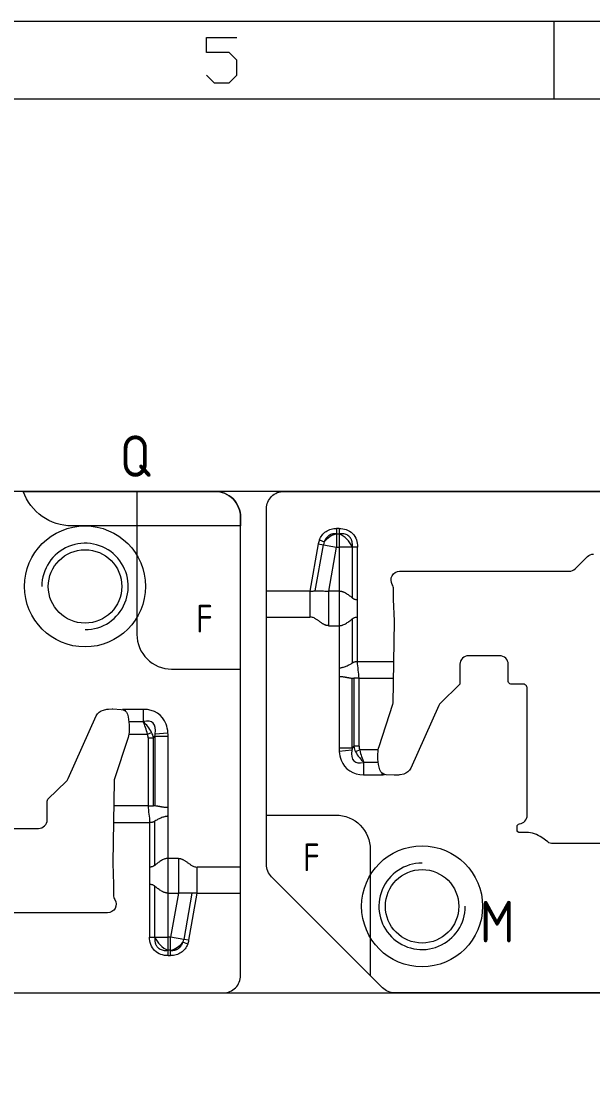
# Model space of a CAD drawing. Header units: millimetres. Extents: x 88508 to 142116, y -5268 to 20283.
# Drawn here: x 102826.5 to 102892.6, y 866.8 to 989.1 of the extents above; entities that cross this region are included whole.
import ezdxf
from ezdxf.enums import TextEntityAlignment as Align

# ---------------------------------------------------------------- set-up
doc = ezdxf.new("R2010")
doc.units = ezdxf.units.MM
doc.linetypes.add('HIDDEN', pattern=[0])
for name, color, linetype in [('DIE_P', 2, 'Continuous'), ('DIM', 4, 'Continuous'), ('PRESS', 3, 'Continuous'), ('TEXT', 4, 'Continuous')]:
    doc.layers.add(name, color=color, linetype=linetype)
doc.styles.add('gbenor', font='gbenor.shx', dxfattribs={"bigfont": 'gbcbig.shx'})
doc.styles.add('GBENOR_', font='gbenor.shx', dxfattribs={"bigfont": 'gbcbig'})
doc.styles.get("Standard").update_dxf_attribs({"font": 'txt.shx', "width": 0.85, "bigfont": 'ctxt.shx'})
doc.styles.add('TXT', font='txt.shx', dxfattribs={"width": 0.8, "bigfont": 'ctxt.shx'})
doc.dimstyles.new('T-2-WX', dxfattribs={"dimtxt": 2, "dimasz": 2, "dimexe": 0.5, "dimexo": 0.5, "dimgap": 0.5, "dimtad": 1, "dimtxsty": 'Standard', "dimblk": 'OPEN30', "dimcen": 0, "dimazin": 3, "dimtfac": 1, "dimtmove": 0, "dimatfit": 3, "dimldrblk": 'OPEN30', "dimlwd": -1, "dimlwe": -1})

# ---------------------------------------------------------------- blocks, each defined once
blk = doc.blocks.new('*D8698')
at = {"layer": 'Defpoints', "color": 0}
for p in [(102653.87, 934.72), (102949.87, 876.72), (102954.87, 876.72)]:
    blk.add_point(p, dxfattribs=at)
at = {"layer": 'DIM', "color": 0}
blk.add_line((102950.37, 876.72), (102958.12, 876.72), dxfattribs=at)
at = {"layer": 'DIM', "color": 0, "lineweight": 5, "insert": (102956.74, 878.22), "char_height": 2, "attachment_point": 5}
blk.add_mtext('58', dxfattribs=at)
blk = doc.blocks.new('_Open30')
blk = doc.blocks.new('*D8701')
at = {"layer": 'Defpoints', "color": 0}
for p in [(102653.87, 934.72), (102949.87, 876.72), (102949.87, 871.72)]:
    blk.add_point(p, dxfattribs=at)
at = {"layer": 'DIM', "color": 0}
blk.add_line((102949.87, 876.22), (102949.87, 866.85), dxfattribs=at)
at = {"layer": 'DIM', "color": 0, "lineweight": 5, "insert": (102948.37, 869.04), "char_height": 2, "attachment_point": 5, "rotation": 90}
blk.add_mtext('296', dxfattribs=at)
blk = doc.blocks.new('U40')
at = {"color": 254, "lineweight": 18}
for p, q in [((0, 1783.49), (2530.21, 1783.49)), ((1589.1, 1783.49), (1589.1, 1746.46)), ((37.03, 1746.46), (2493.18, 1746.46))]:
    blk.add_line(p, q, dxfattribs=at)
at = {"color": 92, "lineweight": 18}
blk.add_lwpolyline([(1423.4, 1757.73), (1427, 1754.13), (1434.19, 1754.13), (1437.79, 1757.73), (1437.79, 1764.93), (1434.19, 1768.53), (1423.4, 1768.53), (1423.4, 1775.73), (1437.79, 1775.73)], dxfattribs=at)
at = {"lineweight": 18, "style": 'GBENOR_'}
blk.add_attdef('文档路径', (2125.95, 386.89), '', height=17.76, dxfattribs=at)
at = {"lineweight": 20, "style": 'TXT'}
for tag, height, p in [('18-**-**', 16.35, (1866.64, 256.17)), ('客户名称', 16.13, (1741.09, 133.98, 0)), ('料厚:', 16.13, (1741.26, 93.16, 0))]:
    blk.add_attdef(tag, text='', height=height, dxfattribs=at).set_placement(p, align=Align.MIDDLE)
for tag, p, height in [('88888', (1850.91, 207.46), 14.86), ('材质:', (1691.18, 167.99, 0), 16.13), ('核准', (1869.36, 127.52, 0), 16.13), ('设计', (1868.77, 88.3, 0), 16.13), ('绘图', (1868.24, 49.08, 0), 16.13)]:
    blk.add_attdef(tag, p, '', height=height, dxfattribs=at)
for tag, p, height, width in [('3', (2234.72, 206.9), 15.83, 0.7), ('4', (2234.72, 167.41), 15.83, 0.7), ('核准日期', (2041.07, 124.18, 0), 16.13, 0.68), ('设计日期', (2041.07, 84.45, 0), 16.13, 0.68), ('1', (2251.89, 85.86), 14.61, 0.7), ('绘图日期', (2040.91, 46.43, 0), 16.13, 0.68), ('2', (2234.96, 49.23), 14.61, 0.7)]:
    blk.add_attdef(tag, p, '', height=height, dxfattribs=dict(at, width=width))

msp = doc.modelspace()

# ---------------------------------------------------------------- linework, layer by layer
at = {"layer": 'DIE_P', "linetype": 'Continuous', "lineweight": 5}
for p, q in [((102863.256, 930.426), (102862.962, 930.426)), ((102862.962, 930.426), (102862.962, 929.814)), ((102862.962, 930.426), (102862.962, 929.814)), ((102863.256, 930.426), (102862.962, 930.426)), ((102862.962, 930.426), (102862.962, 929.814)), ((102862.962, 930.426), (102862.962, 929.814)), ((102862.962, 929.814), (102863.256, 929.814)), ((102862.962, 929.814), (102862.962, 928.282)), ((102862.962, 929.814), (102863.256, 929.814)), ((102862.962, 929.814), (102862.962, 928.282)), ((102863.256, 930.426), (102863.256, 930.426)), ((102863.256, 930.426), (102863.256, 929.814)), ((102863.256, 930.426), (102863.256, 929.814)), ((102863.256, 930.426), (102863.256, 930.426)), ((102863.256, 930.426), (102863.256, 929.814)), ((102863.256, 930.426), (102863.256, 929.814)), ((102863.256, 929.814), (102863.256, 928.282)), ((102863.256, 929.814), (102863.256, 928.282)), ((102860.85, 928.654), (102859.887, 923.192)), ((102860.85, 928.654), (102859.887, 923.192)), ((102860.85, 928.654), (102861.454, 928.548)), ((102860.85, 928.654), (102861.454, 928.548)), ((102860.978, 929.095), (102861.545, 928.863)), ((102860.978, 929.095), (102861.545, 928.863)), ((102860.512, 923.205), (102861.454, 928.548)), ((102860.512, 923.205), (102861.454, 928.548)), ((102861.454, 928.548), (102862.962, 928.282)), ((102861.454, 928.548), (102862.962, 928.282)), ((102862.065, 923.192), (102862.962, 928.282)), ((102862.065, 923.192), (102862.962, 928.282)), ((102862.962, 928.282), (102863.256, 928.282)), ((102862.962, 928.282), (102863.256, 928.282)), ((102864.788, 928.282), (102863.256, 928.282)), ((102863.256, 928.282), (102863.256, 923.192)), ((102864.788, 928.282), (102863.256, 928.282)), ((102863.256, 928.282), (102863.256, 923.192)), ((102865.401, 928.282), (102864.788, 928.282)), ((102865.401, 928.282), (102864.788, 928.282)), ((102864.788, 928.282), (102864.788, 922.407)), ((102865.401, 928.282), (102864.788, 928.282)), ((102865.401, 928.282), (102864.788, 928.282)), ((102864.788, 928.282), (102864.788, 922.407)), ((102865.401, 922.192), (102865.401, 928.282)), ((102865.401, 928.282), (102865.401, 928.282)), ((102865.401, 922.192), (102865.401, 928.282)), ((102865.401, 928.282), (102865.401, 928.282)), ((102859.887, 923.192), (102854.867, 923.192)), ((102863.256, 923.192), (102862.065, 923.192)), ((102862.065, 919.182), (102862.065, 923.192)), ((102863.256, 923.192), (102862.065, 923.192)), ((102862.065, 919.182), (102862.065, 923.192)), ((102863.256, 923.192), (102863.256, 919.182)), ((102863.256, 923.192), (102863.256, 919.182)), ((102865.401, 920.182), (102865.401, 922.192)), ((102865.401, 920.182), (102865.401, 922.192)), ((102854.867, 920.182), (102859.887, 920.182)), ((102865.401, 915.011), (102865.401, 920.182)), ((102865.401, 915.011), (102865.401, 920.182)), ((102862.065, 919.182), (102863.256, 919.182)), ((102862.065, 919.182), (102863.256, 919.182)), ((102863.256, 919.182), (102863.256, 914.311)), ((102863.256, 919.182), (102863.256, 914.311)), ((102864.788, 919.967), (102864.788, 914.857)), ((102864.788, 919.967), (102864.788, 914.857)), ((102863.256, 914.311), (102863.256, 913.311)), ((102863.256, 914.311), (102863.256, 913.311)), ((102863.256, 913.311), (102863.256, 905.03)), ((102863.256, 913.311), (102863.256, 905.03)), ((102864.788, 913.109), (102864.957, 913.099)), ((102864.788, 905.03), (102864.788, 913.109)), ((102864.788, 913.109), (102864.957, 913.099)), ((102864.788, 905.03), (102864.788, 913.109)), ((102864.957, 913.099), (102864.957, 905.231)), ((102864.957, 913.099), (102864.957, 905.231)), ((102865.57, 905.231), (102865.57, 913.099)), ((102865.57, 905.231), (102865.57, 913.099)), ((102838.867, 909.501), (102838.538, 909.501)), ((102838.538, 909.3), (102838.538, 909.501)), ((102838.867, 909.501), (102838.538, 909.501)), ((102838.538, 909.3), (102838.538, 909.501)), ((102840.629, 909.501), (102838.867, 909.501)), ((102840.629, 909.501), (102838.867, 909.501)), ((102840.629, 908.087), (102840.629, 909.501)), ((102840.629, 908.087), (102840.629, 909.501)), ((102838.944, 908.087), (102840.629, 908.087)), ((102838.944, 908.087), (102840.629, 908.087)), ((102840.604, 908.056), (102838.947, 908.056)), ((102840.604, 908.056), (102838.947, 908.056)), ((102840.629, 908.087), (102840.604, 908.056)), ((102840.629, 908.087), (102840.604, 908.056)), ((102838.94, 906.642), (102841.087, 906.642)), ((102838.94, 906.642), (102841.087, 906.642)), ((102841.087, 906.642), (102841.573, 906.838)), ((102841.087, 906.642), (102841.573, 906.838)), ((102841.995, 906.677), (102843.462, 906.801)), ((102841.995, 906.677), (102843.462, 906.801)), ((102841.163, 906.213), (102841.776, 906.213)), ((102841.163, 906.213), (102841.163, 898.346)), ((102841.163, 906.213), (102841.776, 906.213)), ((102841.163, 906.213), (102841.163, 898.346)), ((102841.776, 906.213), (102841.945, 906.415)), ((102841.776, 906.213), (102841.945, 906.415)), ((102841.776, 898.346), (102841.776, 906.213)), ((102841.776, 898.346), (102841.776, 906.213)), ((102841.945, 906.415), (102843.478, 906.415)), ((102841.945, 906.415), (102841.945, 898.336)), ((102841.945, 906.415), (102843.478, 906.415)), ((102841.945, 906.415), (102841.945, 898.336)), ((102843.478, 898.134), (102843.478, 906.415)), ((102843.478, 898.134), (102843.478, 906.415)), ((102864.788, 905.03), (102863.256, 905.03)), ((102864.788, 905.03), (102863.256, 905.03)), ((102864.738, 904.768), (102863.272, 904.644)), ((102864.738, 904.768), (102863.272, 904.644)), ((102864.957, 905.231), (102864.788, 905.03)), ((102864.957, 905.231), (102864.788, 905.03)), ((102865.57, 905.231), (102864.957, 905.231)), ((102865.57, 905.231), (102864.957, 905.231)), ((102865.647, 904.803), (102865.16, 904.607)), ((102865.647, 904.803), (102865.16, 904.607)), ((102867.794, 904.803), (102865.647, 904.803)), ((102867.794, 904.803), (102865.647, 904.803)), ((102866.104, 903.358), (102866.13, 903.389)), ((102866.104, 903.358), (102866.13, 903.389)), ((102867.79, 903.358), (102866.104, 903.358)), ((102866.104, 903.358), (102866.104, 901.944)), ((102867.79, 903.358), (102866.104, 903.358)), ((102866.104, 903.358), (102866.104, 901.944)), ((102866.13, 903.389), (102867.786, 903.389)), ((102866.13, 903.389), (102867.786, 903.389)), ((102866.104, 901.944), (102867.867, 901.944)), ((102866.104, 901.944), (102867.867, 901.944)), ((102867.867, 901.944), (102868.196, 901.944)), ((102867.867, 901.944), (102868.196, 901.944)), ((102868.196, 902.145), (102868.196, 901.944)), ((102868.196, 902.145), (102868.196, 901.944)), ((102841.945, 898.336), (102841.776, 898.346)), ((102841.945, 898.336), (102841.776, 898.346)), ((102843.478, 897.134), (102843.478, 898.134)), ((102843.478, 897.134), (102843.478, 898.134)), ((102843.478, 892.262), (102843.478, 897.134)), ((102843.478, 892.262), (102843.478, 897.134)), ((102841.333, 896.434), (102841.333, 891.262)), ((102841.333, 896.434), (102841.333, 891.262)), ((102841.946, 891.477), (102841.946, 896.588)), ((102841.946, 891.477), (102841.946, 896.588)), ((102844.668, 892.262), (102843.478, 892.262)), ((102843.478, 888.252), (102843.478, 892.262)), ((102844.668, 892.262), (102843.478, 892.262)), ((102843.478, 888.252), (102843.478, 892.262)), ((102844.668, 892.262), (102844.668, 888.252)), ((102844.668, 892.262), (102844.668, 888.252)), ((102841.333, 891.262), (102841.333, 889.252)), ((102841.333, 891.262), (102841.333, 889.252)), ((102851.867, 891.262), (102846.846, 891.262)), ((102841.333, 889.252), (102841.333, 883.163)), ((102841.333, 889.252), (102841.333, 883.163)), ((102841.946, 883.163), (102841.946, 889.037)), ((102841.946, 883.163), (102841.946, 889.037)), ((102843.478, 888.252), (102844.668, 888.252)), ((102843.478, 883.163), (102843.478, 888.252)), ((102843.478, 888.252), (102844.668, 888.252)), ((102843.478, 883.163), (102843.478, 888.252)), ((102844.668, 888.252), (102843.771, 883.163)), ((102844.668, 888.252), (102843.771, 883.163)), ((102846.222, 888.24), (102845.28, 882.897)), ((102846.222, 888.24), (102845.28, 882.897)), ((102845.883, 882.791), (102846.846, 888.252)), ((102845.883, 882.791), (102846.846, 888.252)), ((102846.846, 888.252), (102851.867, 888.252)), ((102841.333, 883.163), (102841.946, 883.163)), ((102841.333, 883.163), (102841.333, 883.163)), ((102841.333, 883.163), (102841.946, 883.163)), ((102841.333, 883.163), (102841.946, 883.163)), ((102841.333, 883.163), (102841.333, 883.163)), ((102841.333, 883.163), (102841.946, 883.163)), ((102841.946, 883.163), (102843.478, 883.163)), ((102841.946, 883.163), (102843.478, 883.163)), ((102843.771, 883.163), (102843.478, 883.163)), ((102843.478, 881.631), (102843.478, 883.163)), ((102843.771, 883.163), (102843.478, 883.163)), ((102843.478, 881.631), (102843.478, 883.163)), ((102845.28, 882.897), (102843.771, 883.163)), ((102843.771, 881.631), (102843.771, 883.163)), ((102845.28, 882.897), (102843.771, 883.163)), ((102843.771, 881.631), (102843.771, 883.163)), ((102845.756, 882.35), (102845.189, 882.582)), ((102845.756, 882.35), (102845.189, 882.582)), ((102845.883, 882.791), (102845.28, 882.897)), ((102845.883, 882.791), (102845.28, 882.897)), ((102843.477, 881.018), (102843.477, 881.631)), ((102843.477, 881.018), (102843.477, 881.631)), ((102843.477, 881.018), (102843.478, 881.018)), ((102843.477, 881.018), (102843.478, 881.018)), ((102843.771, 881.631), (102843.478, 881.631)), ((102843.478, 881.018), (102843.478, 881.631)), ((102843.478, 881.018), (102843.478, 881.631)), ((102843.771, 881.631), (102843.478, 881.631)), ((102843.478, 881.018), (102843.771, 881.018)), ((102843.478, 881.018), (102843.771, 881.018)), ((102843.771, 881.018), (102843.771, 881.631)), ((102843.771, 881.018), (102843.771, 881.631)), ((102843.772, 881.018), (102843.772, 881.631)), ((102843.772, 881.018), (102843.772, 881.631))]:
    msp.add_line(p, q, dxfattribs=at)
at = {"layer": 'DIE_P', "color": 1, "linetype": 'Continuous', "lineweight": 5, "ltscale": 10}
for points in [[(102759.867, 919.894), (102759.867, 878.722, 0.4142136), (102761.867, 876.722), (102849.867, 876.722, 0.4142136), (102851.867, 878.722), (102851.867, 931.722, 0.4142136), (102848.867, 934.722), (102774.695, 934.722, 0.1989124), (102773.281, 934.137), (102760.452, 921.308, 0.1989124)], [(102854.867, 891.551), (102854.867, 932.722, -0.4142136), (102856.867, 934.722), (102944.867, 934.722, -0.4142136), (102946.867, 932.722), (102946.867, 879.722, -0.4142136), (102943.867, 876.722), (102869.695, 876.722, -0.1989124), (102868.281, 877.308), (102855.452, 890.137, -0.1989124)]]:
    msp.add_lwpolyline(points, format="xyb", close=True, dxfattribs=at)
at = {"layer": 'DIE_P', "color": 7, "lineweight": 5}
msp.add_lwpolyline([(102826.709, 934.722), (102848.867, 934.722, -0.4142136), (102851.867, 931.722), (102851.867, 930.719), (102832.367, 930.719, -0.318007)], format="xyb", close=True, dxfattribs=at)
at = {"layer": 'DIE_P', "color": 94, "linetype": 'Continuous', "lineweight": 5}
for points in [[(102851.867, 914.171), (102851.867, 931.722, 0.4142136), (102848.867, 934.722), (102839.867, 934.722), (102839.867, 918.171, 0.4142136), (102843.867, 914.171), (102851.867, 914.171)], [(102854.867, 897.274), (102862.867, 897.274, -0.4142135), (102866.867, 893.274), (102866.867, 878.722), (102855.452, 890.137, -0.1989124), (102854.867, 891.551), (102854.867, 897.274)]]:
    msp.add_lwpolyline(points, format="xyb", dxfattribs=at)
at = {"layer": 'DIE_P', "linetype": 'Continuous', "lineweight": 5, "flags": 128}
for points in [[(102862.962, 930.426), (102862.962, 930.426), (102862.962, 930.426), (102862.962, 930.426), (102862.962, 930.426), (102862.962, 930.426), (102862.962, 930.426), (102862.962, 930.426), (102862.962, 930.426)], [(102862.962, 930.426), (102862.962, 930.426), (102862.962, 930.426), (102862.962, 930.426), (102862.962, 930.426), (102862.962, 930.426), (102862.962, 930.426), (102862.962, 930.426), (102862.962, 930.426)], [(102862.962, 929.814), (102862.962, 929.814), (102862.962, 929.814), (102862.962, 929.814), (102862.962, 929.814), (102862.962, 929.814), (102862.962, 929.814), (102862.962, 929.814), (102862.962, 929.814)], [(102862.962, 929.814), (102862.962, 929.814), (102862.962, 929.814), (102862.962, 929.814), (102862.962, 929.814), (102862.962, 929.814), (102862.962, 929.814), (102862.962, 929.814), (102862.962, 929.814)], [(102843.772, 881.631), (102843.771, 881.631), (102843.771, 881.631), (102843.771, 881.631), (102843.771, 881.631), (102843.771, 881.631), (102843.771, 881.631), (102843.771, 881.631), (102843.771, 881.631)], [(102843.772, 881.631), (102843.771, 881.631), (102843.771, 881.631), (102843.771, 881.631), (102843.771, 881.631), (102843.771, 881.631), (102843.771, 881.631), (102843.771, 881.631), (102843.771, 881.631)], [(102843.771, 881.018), (102843.771, 881.018), (102843.771, 881.018), (102843.771, 881.018), (102843.771, 881.018), (102843.771, 881.018), (102843.772, 881.018), (102843.772, 881.018), (102843.772, 881.018)], [(102843.771, 881.018), (102843.771, 881.018), (102843.771, 881.018), (102843.771, 881.018), (102843.771, 881.018), (102843.771, 881.018), (102843.772, 881.018), (102843.772, 881.018), (102843.772, 881.018)]]:
    msp.add_lwpolyline(points, dxfattribs=at)
at = {"layer": 'DIE_P', "lineweight": 5}
for points in [[(102833.867, 918.722, 2.4142136), (102828.867, 923.722)], [(102872.867, 891.722, 2.4142136), (102877.867, 886.722)]]:
    msp.add_lwpolyline(points, format="xyb", dxfattribs=at)
at = {"layer": 'DIE_P', "color": 1, "lineweight": 5}
for points in [[(102913.745, 893.972), (102887.988, 893.972, -0.1598678), (102887.396, 894.167), (102886.713, 894.669, 0.1602172), (102884.931, 895.252), (102884.156, 895.251, -0.4146128), (102883.856, 895.551), (102883.856, 895.957, -0.3862733), (102884.127, 896.256, 0.3862733), (102885.031, 897.251), (102885.031, 911.936, 0.4154048), (102884.529, 912.436), (102883.137, 912.431, -0.4154048), (102882.836, 912.731), (102882.836, 914.713, 0.4142136), (102881.836, 915.713), (102878.248, 915.713, 0.4142136), (102877.248, 914.713), (102877.248, 912.546, -0.2021422), (102877.158, 912.331), (102875.019, 910.245, 0.0944881), (102874.805, 909.938), (102871.564, 902.7, -0.234761), (102870.739, 902.021), (102870.34, 901.929, -0.0479446), (102870.151, 901.904), (102869.727, 901.888, -0.0220851), (102869.639, 901.889), (102868.691, 901.939, -0.3146638), (102867.969, 902.502, -0.0658431), (102867.762, 903.727, -0.0208931), (102867.75, 904.358, -0.0728044), (102867.896, 905.215), (102869.478, 910.088, 0.07437), (102869.503, 910.234), (102869.663, 919.671, 0.0139664), (102869.663, 919.727), (102869.567, 922.192), (102869.567, 923.419, 0.1395991), (102869.417, 923.946, -0.5878017), (102870.267, 925.472), (102889.875, 925.472, 0.1989124), (102890.582, 925.765), (102891.996, 927.179, -0.1989124), (102892.704, 927.472)], [(102824.897, 895.732), (102828.485, 895.732, 0.4142136), (102829.485, 896.732), (102829.485, 898.899, -0.2021422), (102829.576, 899.114), (102831.714, 901.2, 0.0944881), (102831.929, 901.507), (102835.169, 908.745, -0.234761), (102835.994, 909.424), (102836.393, 909.516, -0.0479446), (102836.583, 909.541), (102837.006, 909.556, -0.0220851), (102837.094, 909.556), (102838.042, 909.506, -0.3146638), (102838.765, 908.942, -0.0658431), (102838.972, 907.718, -0.0208931), (102838.983, 907.086, -0.0728044), (102838.837, 906.23), (102837.255, 901.356, 0.07437), (102837.231, 901.211), (102837.07, 891.774, 0.0139664), (102837.071, 891.718), (102837.167, 889.252), (102837.167, 888.026, 0.1395991), (102837.317, 887.499, -0.5878017), (102836.467, 885.972), (102816.858, 885.972, 0.1989124)]]:
    msp.add_lwpolyline(points, format="xyb", dxfattribs=at)
at = {"layer": 'DIE_P', "linetype": 'Continuous', "lineweight": 5, "ltscale": 10}
for centre in [(102833.867, 923.722), (102872.867, 886.722)]:
    msp.add_circle(centre, 7, dxfattribs=at)
at = {"layer": 'DIE_P', "lineweight": 5}
for centre in [(102833.867, 923.722), (102872.867, 886.722)]:
    msp.add_circle(centre, 4.25, dxfattribs=at)
at = {"layer": 'DIE_P', "linetype": 'Continuous', "lineweight": 5}
for centre, radius, start, end in [((102863.718, 927.155), 2.764, 105.87878, 141.8461), ((102863.718, 927.155), 2.764, 105.87878, 141.8461), ((102862.092, 927.118), 2.936, 23.35432, 66.64568), ((102862.092, 927.118), 2.936, 23.35432, 66.64568), ((102862.962, 928.282), 2.145, 157.70914, 170), ((102862.962, 928.282), 2.145, 157.70914, 170), ((102862.962, 928.282), 1.532, 157.70914, 170), ((102862.962, 928.282), 1.532, 157.70914, 170), ((102844.641, 884.327), 2.936, 203.35432, 246.64568), ((102844.641, 884.327), 2.936, 203.35432, 246.64568), ((102843.015, 884.289), 2.764, 285.87878, 321.8461), ((102843.015, 884.289), 2.764, 285.87878, 321.8461), ((102843.771, 883.163), 1.532, 337.70914, 350), ((102843.771, 883.163), 1.532, 337.70914, 350), ((102843.771, 883.163), 2.145, 337.70914, 350), ((102843.771, 883.163), 2.145, 337.70914, 350)]:
    msp.add_arc(centre, radius, start, end, dxfattribs=at)
for centre, major_axis, ratio, start_param, end_param in [((102837.813, 903.703), (-1.428, -5.712), 0.6963155, 3.313905, 3.3948064), ((102837.813, 903.703), (-1.428, -5.712), 0.6963155, 3.313905, 3.3948064), ((102838.256, 903.844), (4.228, 5.039), 0.6081204, 5.9588907, 6.755018), ((102838.256, 903.844), (4.228, 5.039), 0.6081204, 5.9588907, 6.755018), ((102840.604, 906.642), (-1.124, 1.742), 0.4511378, 4.5374351, 5.3228333), ((102840.604, 906.642), (-0.51, 1.997), 0.22754, 4.6542846, 5.4396827), ((102840.604, 906.642), (-1.124, 1.742), 0.4511378, 4.5374351, 5.3228333), ((102840.604, 906.642), (-0.51, 1.997), 0.22754, 4.6542846, 5.4396827), ((102838.256, 903.844), (3.446, 4.107), 0.3730366, 5.7342401, 6.755018), ((102838.256, 903.844), (3.446, 4.107), 0.3730366, 5.7342401, 6.755018), ((102838.256, 903.844), (4.228, 5.039), 0.6081204, 5.7342401, 5.9588907), ((102838.256, 903.844), (4.228, 5.039), 0.6081204, 5.7342401, 5.9588907), ((102839.597, 905.442), (1.268, 1.512), 0.6081204, 5.6560543, 5.9696198), ((102839.597, 905.442), (1.268, 1.512), 0.6081204, 5.6560543, 5.9696198), ((102839.597, 905.442), (1.581, 1.884), 0.8130776, 5.6560543, 5.9696198), ((102839.597, 905.442), (1.581, 1.884), 0.8130776, 5.6560543, 5.9696198), ((102838.256, 903.844), (3.446, 4.107), 0.3730366, 5.6560543, 5.7342401), ((102838.256, 903.844), (3.446, 4.107), 0.3730366, 5.6560543, 5.7342401), ((102838.256, 903.844), (4.228, 5.039), 0.6081204, 5.6560543, 5.7342401), ((102838.256, 903.844), (4.228, 5.039), 0.6081204, 5.6560543, 5.7342401), ((102868.478, 907.601), (-4.228, -5.039), 0.6081204, 5.6560543, 5.7342401), ((102868.478, 907.601), (-4.228, -5.039), 0.6081204, 5.6560543, 5.7342401), ((102868.478, 907.601), (-4.228, -5.039), 0.6081204, 5.7342401, 5.9588907), ((102868.478, 907.601), (-4.228, -5.039), 0.6081204, 5.7342401, 5.9588907), ((102868.478, 907.601), (-3.446, -4.107), 0.3730366, 5.7342401, 6.755018), ((102868.478, 907.601), (-3.446, -4.107), 0.3730366, 5.7342401, 6.755018), ((102868.478, 907.601), (-3.446, -4.107), 0.3730366, 5.6560543, 5.7342401), ((102868.478, 907.601), (-3.446, -4.107), 0.3730366, 5.6560543, 5.7342401), ((102867.137, 906.003), (-1.581, -1.884), 0.8130776, 5.6560543, 5.9696198), ((102867.137, 906.003), (-1.581, -1.884), 0.8130776, 5.6560543, 5.9696198), ((102866.13, 904.803), (1.124, -1.742), 0.4511378, 4.5374351, 5.3228333), ((102866.13, 904.803), (1.124, -1.742), 0.4511378, 4.5374351, 5.3228333), ((102867.137, 906.003), (-1.268, -1.512), 0.6081204, 5.6560543, 5.9696198), ((102867.137, 906.003), (-1.268, -1.512), 0.6081204, 5.6560543, 5.9696198), ((102866.13, 904.803), (0.51, -1.997), 0.22754, 4.6542846, 5.4396827), ((102866.13, 904.803), (0.51, -1.997), 0.22754, 4.6542846, 5.4396827), ((102868.478, 907.601), (-4.228, -5.039), 0.6081204, 5.9588907, 6.755018), ((102868.478, 907.601), (-4.228, -5.039), 0.6081204, 5.9588907, 6.755018), ((102868.92, 907.742), (1.428, 5.712), 0.6963155, 3.313905, 3.3948065), ((102868.92, 907.742), (1.428, 5.712), 0.6963155, 3.313905, 3.3948065)]:
    msp.add_ellipse(centre, major_axis=major_axis, ratio=ratio, start_param=start_param, end_param=end_param, dxfattribs=at)
for points, knots in [([(102860.978, 929.095), (102861.058, 929.29), (102861.164, 929.478), (102861.425, 929.811), (102861.581, 929.957), (102861.932, 930.194), (102862.127, 930.283), (102862.536, 930.399), (102862.749, 930.426), (102862.962, 930.426)], [0, 0, 0, 0, 0.25, 0.25, 0.5, 0.5, 0.75, 0.75, 1, 1, 1, 1]), ([(102860.978, 929.095), (102861.058, 929.29), (102861.164, 929.478), (102861.425, 929.811), (102861.581, 929.957), (102861.932, 930.194), (102862.127, 930.283), (102862.536, 930.399), (102862.749, 930.426), (102862.962, 930.426)], [0, 0, 0, 0, 0.25, 0.25, 0.5, 0.5, 0.75, 0.75, 1, 1, 1, 1]), ([(102862.962, 929.814), (102862.919, 929.816), (102862.836, 929.822), (102862.712, 929.819), (102862.592, 929.807), (102862.477, 929.785), (102862.368, 929.755), (102862.263, 929.715), (102862.164, 929.667), (102862.039, 929.592), (102861.896, 929.475), (102861.749, 929.301), (102861.627, 929.095), (102861.573, 928.942), (102861.545, 928.863)], [0, 0, 0, 0, 0.0688566, 0.1353777, 0.1997982, 0.2623768, 0.3233956, 0.3831588, 0.44199, 0.5002286, 0.6171629, 0.737821, 0.8647123, 1, 1, 1, 1]), ([(102862.962, 929.814), (102862.919, 929.816), (102862.836, 929.822), (102862.712, 929.819), (102862.592, 929.807), (102862.477, 929.785), (102862.368, 929.755), (102862.263, 929.715), (102862.164, 929.667), (102862.039, 929.592), (102861.896, 929.475), (102861.749, 929.301), (102861.627, 929.095), (102861.573, 928.942), (102861.545, 928.863)], [0, 0, 0, 0, 0.0688566, 0.1353777, 0.1997982, 0.2623768, 0.3233956, 0.3831588, 0.44199, 0.5002286, 0.6171629, 0.737821, 0.8647123, 1, 1, 1, 1]), ([(102863.256, 930.426), (102863.54, 930.426), (102863.829, 930.386), (102864.364, 930.197), (102864.614, 930.048), (102865.017, 929.644), (102865.169, 929.395), (102865.36, 928.855), (102865.401, 928.568), (102865.401, 928.282)], [0, 0, 0, 0, 0.25, 0.25, 0.5, 0.5, 0.75, 0.75, 1, 1, 1, 1]), ([(102863.256, 930.426), (102863.54, 930.426), (102863.829, 930.386), (102864.364, 930.197), (102864.614, 930.048), (102865.017, 929.644), (102865.169, 929.395), (102865.36, 928.855), (102865.401, 928.568), (102865.401, 928.282)], [0, 0, 0, 0, 0.25, 0.25, 0.5, 0.5, 0.75, 0.75, 1, 1, 1, 1]), ([(102864.788, 928.282), (102864.792, 928.333), (102864.801, 928.432), (102864.801, 928.578), (102864.791, 928.718), (102864.772, 928.85), (102864.742, 928.975), (102864.703, 929.092), (102864.655, 929.201), (102864.598, 929.302), (102864.532, 929.394), (102864.432, 929.506), (102864.282, 929.627), (102864.068, 929.735), (102863.823, 929.803), (102863.547, 929.834), (102863.356, 929.82), (102863.256, 929.814)], [0, 0, 0, 0, 0.05976258, 0.11675842, 0.17115436, 0.2231423, 0.27294198, 0.32080327, 0.36700752, 0.41186727, 0.4557238, 0.49894217, 0.58635253, 0.67774141, 0.77577865, 0.88263692, 1, 1, 1, 1]), ([(102864.788, 928.282), (102864.792, 928.333), (102864.801, 928.432), (102864.801, 928.578), (102864.791, 928.718), (102864.772, 928.85), (102864.742, 928.975), (102864.703, 929.092), (102864.655, 929.201), (102864.598, 929.302), (102864.532, 929.394), (102864.432, 929.506), (102864.282, 929.627), (102864.068, 929.735), (102863.823, 929.803), (102863.547, 929.834), (102863.356, 929.82), (102863.256, 929.814)], [0, 0, 0, 0, 0.05976258, 0.11675842, 0.17115436, 0.2231423, 0.27294198, 0.32080327, 0.36700752, 0.41186727, 0.4557238, 0.49894217, 0.58635253, 0.67774141, 0.77577865, 0.88263692, 1, 1, 1, 1]), ([(102859.887, 923.192), (102859.914, 923.192), (102859.97, 923.192), (102860.055, 923.192), (102860.144, 923.193), (102860.234, 923.193), (102860.323, 923.195), (102860.4, 923.198), (102860.463, 923.201), (102860.496, 923.204), (102860.512, 923.205)], [0, 0, 0, 0, 0.11442638, 0.23608197, 0.3649657, 0.50107644, 0.64441294, 0.79497388, 0.90129949, 1, 1, 1, 1]), ([(102859.887, 923.192), (102859.914, 923.192), (102859.97, 923.192), (102860.055, 923.192), (102860.144, 923.193), (102860.234, 923.193), (102860.323, 923.195), (102860.4, 923.198), (102860.463, 923.201), (102860.496, 923.204), (102860.512, 923.205)], [0, 0, 0, 0, 0.11442638, 0.23608197, 0.3649657, 0.50107644, 0.64441294, 0.79497388, 0.90129949, 1, 1, 1, 1]), ([(102860.512, 923.205), (102860.53, 923.206), (102860.568, 923.208), (102860.686, 923.21), (102860.889, 923.209), (102861.175, 923.202), (102861.461, 923.195), (102861.749, 923.193), (102861.951, 923.193), (102862.065, 923.192)], [0, 0, 0, 0, 0.0466732, 0.0978556, 0.2882726, 0.4962573, 0.6571058, 0.8066462, 1, 1, 1, 1]), ([(102860.512, 923.205), (102860.53, 923.206), (102860.568, 923.208), (102860.686, 923.21), (102860.889, 923.209), (102861.175, 923.202), (102861.461, 923.195), (102861.749, 923.193), (102861.951, 923.193), (102862.065, 923.192)], [0, 0, 0, 0, 0.0466732, 0.0978556, 0.2882726, 0.4962573, 0.6571058, 0.8066462, 1, 1, 1, 1]), ([(102863.256, 923.192), (102863.286, 923.192), (102863.346, 923.19), (102863.436, 923.18), (102863.526, 923.163), (102863.616, 923.14), (102863.709, 923.109), (102863.807, 923.068), (102863.943, 923.002), (102864.11, 922.905), (102864.301, 922.777), (102864.484, 922.646), (102864.623, 922.54), (102864.722, 922.461), (102864.766, 922.425), (102864.788, 922.407)], [0, 0, 0, 0, 0.0464689, 0.0933494, 0.1408859, 0.1893128, 0.2388517, 0.2956135, 0.3578048, 0.4823501, 0.6130262, 0.7477481, 0.8820302, 0.9411898, 1, 1, 1, 1]), ([(102863.256, 923.192), (102863.286, 923.192), (102863.346, 923.19), (102863.436, 923.18), (102863.526, 923.163), (102863.616, 923.14), (102863.709, 923.109), (102863.807, 923.068), (102863.943, 923.002), (102864.11, 922.905), (102864.301, 922.777), (102864.484, 922.646), (102864.623, 922.54), (102864.722, 922.461), (102864.766, 922.425), (102864.788, 922.407)], [0, 0, 0, 0, 0.0464689, 0.0933494, 0.1408859, 0.1893128, 0.2388517, 0.2956135, 0.3578048, 0.4823501, 0.6130262, 0.7477481, 0.8820302, 0.9411898, 1, 1, 1, 1]), ([(102864.788, 922.407), (102864.801, 922.395), (102864.827, 922.371), (102864.871, 922.337), (102864.934, 922.297), (102865.021, 922.255), (102865.14, 922.219), (102865.268, 922.196), (102865.356, 922.194), (102865.401, 922.192)], [0, 0, 0, 0, 0.0947542, 0.1876572, 0.2788992, 0.4617151, 0.6414001, 0.820101, 1, 1, 1, 1]), ([(102864.788, 922.407), (102864.801, 922.395), (102864.827, 922.371), (102864.871, 922.337), (102864.934, 922.297), (102865.021, 922.255), (102865.14, 922.219), (102865.268, 922.196), (102865.356, 922.194), (102865.401, 922.192)], [0, 0, 0, 0, 0.0947542, 0.1876572, 0.2788992, 0.4617151, 0.6414001, 0.820101, 1, 1, 1, 1]), ([(102862.065, 919.182), (102862.034, 919.183), (102861.971, 919.185), (102861.876, 919.199), (102861.78, 919.22), (102861.684, 919.251), (102861.586, 919.29), (102861.479, 919.343), (102861.359, 919.412), (102861.186, 919.525), (102860.976, 919.682), (102860.766, 919.839), (102860.594, 919.953), (102860.443, 920.04), (102860.274, 920.116), (102860.08, 920.172), (102859.95, 920.179), (102859.887, 920.182)], [0, 0, 0, 0, 0.0383239, 0.0773842, 0.1174882, 0.1589199, 0.2019372, 0.2467703, 0.3054386, 0.3721189, 0.5000979, 0.6280768, 0.6945557, 0.7534253, 0.841157, 0.9226249, 1, 1, 1, 1]), ([(102862.065, 919.182), (102862.034, 919.183), (102861.971, 919.185), (102861.876, 919.199), (102861.78, 919.22), (102861.684, 919.251), (102861.586, 919.29), (102861.479, 919.343), (102861.359, 919.412), (102861.186, 919.525), (102860.976, 919.682), (102860.766, 919.839), (102860.594, 919.953), (102860.443, 920.04), (102860.274, 920.116), (102860.08, 920.172), (102859.95, 920.179), (102859.887, 920.182)], [0, 0, 0, 0, 0.0383239, 0.0773842, 0.1174882, 0.1589199, 0.2019372, 0.2467703, 0.3054386, 0.3721189, 0.5000979, 0.6280768, 0.6945557, 0.7534253, 0.841157, 0.9226249, 1, 1, 1, 1]), ([(102864.788, 919.967), (102864.801, 919.98), (102864.827, 920.004), (102864.871, 920.038), (102864.934, 920.078), (102865.022, 920.12), (102865.14, 920.156), (102865.268, 920.178), (102865.356, 920.181), (102865.401, 920.182)], [0, 0, 0, 0, 0.09527871, 0.18867951, 0.2803959, 0.46280137, 0.64210835, 0.82045154, 1, 1, 1, 1]), ([(102864.788, 919.967), (102864.801, 919.98), (102864.827, 920.004), (102864.871, 920.038), (102864.934, 920.078), (102865.022, 920.12), (102865.14, 920.156), (102865.268, 920.178), (102865.356, 920.181), (102865.401, 920.182)], [0, 0, 0, 0, 0.09527871, 0.18867951, 0.2803959, 0.46280137, 0.64210835, 0.82045154, 1, 1, 1, 1]), ([(102863.256, 919.182), (102863.282, 919.183), (102863.335, 919.184), (102863.414, 919.192), (102863.502, 919.206), (102863.601, 919.229), (102863.743, 919.277), (102863.917, 919.357), (102864.115, 919.473), (102864.307, 919.601), (102864.491, 919.734), (102864.628, 919.839), (102864.726, 919.916), (102864.767, 919.95), (102864.788, 919.967)], [0, 0, 0, 0, 0.04110726, 0.0819871, 0.12280399, 0.18019902, 0.24040038, 0.36012029, 0.48561624, 0.61729681, 0.75296402, 0.88796232, 0.94414157, 1, 1, 1, 1]), ([(102863.256, 919.182), (102863.282, 919.183), (102863.335, 919.184), (102863.414, 919.192), (102863.502, 919.206), (102863.601, 919.229), (102863.743, 919.277), (102863.917, 919.357), (102864.115, 919.473), (102864.307, 919.601), (102864.491, 919.734), (102864.628, 919.839), (102864.726, 919.916), (102864.767, 919.95), (102864.788, 919.967)], [0, 0, 0, 0, 0.04110726, 0.0819871, 0.12280399, 0.18019902, 0.24040038, 0.36012029, 0.48561624, 0.61729681, 0.75296402, 0.88796232, 0.94414157, 1, 1, 1, 1]), ([(102863.256, 914.311), (102863.292, 914.311), (102863.364, 914.313), (102863.472, 914.324), (102863.582, 914.343), (102863.719, 914.374), (102863.894, 914.43), (102864.097, 914.511), (102864.301, 914.603), (102864.489, 914.695), (102864.633, 914.77), (102864.725, 914.821), (102864.767, 914.845), (102864.783, 914.854), (102864.788, 914.857)], [0, 0, 0, 0, 0.0581256, 0.1175628, 0.1785596, 0.2413457, 0.3511731, 0.4880866, 0.6200279, 0.7557932, 0.8906465, 0.9556664, 0.987156, 1, 1, 1, 1]), ([(102863.256, 914.311), (102863.292, 914.311), (102863.364, 914.313), (102863.472, 914.324), (102863.582, 914.343), (102863.719, 914.374), (102863.894, 914.43), (102864.097, 914.511), (102864.301, 914.603), (102864.489, 914.695), (102864.633, 914.77), (102864.725, 914.821), (102864.767, 914.845), (102864.783, 914.854), (102864.788, 914.857)], [0, 0, 0, 0, 0.0581256, 0.1175628, 0.1785596, 0.2413457, 0.3511731, 0.4880866, 0.6200279, 0.7557932, 0.8906465, 0.9556664, 0.987156, 1, 1, 1, 1]), ([(102865.401, 915.011), (102865.373, 915.01), (102865.318, 915.01), (102865.236, 915.003), (102865.156, 914.992), (102865.079, 914.977), (102865.005, 914.958), (102864.93, 914.932), (102864.855, 914.899), (102864.81, 914.871), (102864.788, 914.857)], [0, 0, 0, 0, 0.1149556, 0.2301026, 0.3457498, 0.4622019, 0.5797576, 0.698707, 0.8485565, 1, 1, 1, 1]), ([(102865.401, 915.011), (102865.373, 915.01), (102865.318, 915.01), (102865.236, 915.003), (102865.156, 914.992), (102865.079, 914.977), (102865.005, 914.958), (102864.93, 914.932), (102864.855, 914.899), (102864.81, 914.871), (102864.788, 914.857)], [0, 0, 0, 0, 0.1149556, 0.2301026, 0.3457498, 0.4622019, 0.5797576, 0.698707, 0.8485565, 1, 1, 1, 1]), ([(102863.256, 913.311), (102863.3, 913.31), (102863.388, 913.309), (102863.521, 913.3), (102863.653, 913.287), (102863.784, 913.27), (102863.913, 913.25), (102864.04, 913.229), (102864.163, 913.206), (102864.282, 913.184), (102864.396, 913.163), (102864.504, 913.144), (102864.606, 913.128), (102864.701, 913.115), (102864.759, 913.111), (102864.788, 913.109)], [0, 0, 0, 0, 0.0749041, 0.1506816, 0.2272698, 0.3045511, 0.3823667, 0.4605277, 0.5388264, 0.6170462, 0.6949712, 0.7723962, 0.8491368, 0.9250408, 1, 1, 1, 1]), ([(102863.256, 913.311), (102863.3, 913.31), (102863.388, 913.309), (102863.521, 913.3), (102863.653, 913.287), (102863.784, 913.27), (102863.913, 913.25), (102864.04, 913.229), (102864.163, 913.206), (102864.282, 913.184), (102864.396, 913.163), (102864.504, 913.144), (102864.606, 913.128), (102864.701, 913.115), (102864.759, 913.111), (102864.788, 913.109)], [0, 0, 0, 0, 0.0749041, 0.1506816, 0.2272698, 0.3045511, 0.3823667, 0.4605277, 0.5388264, 0.6170462, 0.6949712, 0.7723962, 0.8491368, 0.9250408, 1, 1, 1, 1]), ([(102865.57, 913.099), (102865.454, 913.099), (102865.338, 913.099), (102865.127, 913.099), (102865.032, 913.099), (102864.957, 913.099)], [0, 0, 0, 0, 0.5, 0.5, 1, 1, 1, 1]), ([(102865.57, 913.099), (102865.454, 913.099), (102865.338, 913.099), (102865.127, 913.099), (102865.032, 913.099), (102864.957, 913.099)], [0, 0, 0, 0, 0.5, 0.5, 1, 1, 1, 1]), ([(102841.163, 898.346), (102841.28, 898.346), (102841.396, 898.346), (102841.607, 898.346), (102841.701, 898.346), (102841.776, 898.346)], [0, 0, 0, 0, 0.5, 0.5, 1, 1, 1, 1]), ([(102841.163, 898.346), (102841.28, 898.346), (102841.396, 898.346), (102841.607, 898.346), (102841.701, 898.346), (102841.776, 898.346)], [0, 0, 0, 0, 0.5, 0.5, 1, 1, 1, 1]), ([(102843.478, 898.134), (102843.434, 898.135), (102843.345, 898.136), (102843.213, 898.145), (102843.081, 898.158), (102842.949, 898.175), (102842.82, 898.195), (102842.694, 898.216), (102842.57, 898.238), (102842.452, 898.26), (102842.338, 898.281), (102842.23, 898.301), (102842.128, 898.317), (102842.032, 898.33), (102841.974, 898.334), (102841.945, 898.336)], [0, 0, 0, 0, 0.0749041, 0.1506816, 0.2272698, 0.3045511, 0.3823667, 0.4605277, 0.5388264, 0.6170462, 0.6949712, 0.7723962, 0.8491368, 0.9250408, 1, 1, 1, 1]), ([(102843.478, 898.134), (102843.434, 898.135), (102843.345, 898.136), (102843.213, 898.145), (102843.081, 898.158), (102842.949, 898.175), (102842.82, 898.195), (102842.694, 898.216), (102842.57, 898.238), (102842.452, 898.26), (102842.338, 898.281), (102842.23, 898.301), (102842.128, 898.317), (102842.032, 898.33), (102841.974, 898.334), (102841.945, 898.336)], [0, 0, 0, 0, 0.0749041, 0.1506816, 0.2272698, 0.3045511, 0.3823667, 0.4605277, 0.5388264, 0.6170462, 0.6949712, 0.7723962, 0.8491368, 0.9250408, 1, 1, 1, 1]), ([(102843.478, 897.134), (102843.442, 897.133), (102843.37, 897.132), (102843.261, 897.12), (102843.151, 897.102), (102843.014, 897.07), (102842.839, 897.014), (102842.636, 896.934), (102842.433, 896.842), (102842.244, 896.75), (102842.1, 896.674), (102842.008, 896.624), (102841.967, 896.6), (102841.95, 896.591), (102841.946, 896.588)], [0, 0, 0, 0, 0.0581256, 0.1175628, 0.1785596, 0.2413457, 0.3511731, 0.4880866, 0.6200279, 0.7557932, 0.8906465, 0.9556664, 0.987156, 1, 1, 1, 1]), ([(102843.478, 897.134), (102843.442, 897.133), (102843.37, 897.132), (102843.261, 897.12), (102843.151, 897.102), (102843.014, 897.07), (102842.839, 897.014), (102842.636, 896.934), (102842.433, 896.842), (102842.244, 896.75), (102842.1, 896.674), (102842.008, 896.624), (102841.967, 896.6), (102841.95, 896.591), (102841.946, 896.588)], [0, 0, 0, 0, 0.0581256, 0.1175628, 0.1785596, 0.2413457, 0.3511731, 0.4880866, 0.6200279, 0.7557932, 0.8906465, 0.9556664, 0.987156, 1, 1, 1, 1]), ([(102841.333, 896.434), (102841.36, 896.434), (102841.416, 896.435), (102841.497, 896.442), (102841.577, 896.453), (102841.655, 896.468), (102841.729, 896.487), (102841.804, 896.513), (102841.878, 896.545), (102841.923, 896.574), (102841.946, 896.588)], [0, 0, 0, 0, 0.1149556, 0.2301026, 0.3457498, 0.4622019, 0.5797576, 0.698707, 0.8485565, 1, 1, 1, 1]), ([(102841.333, 896.434), (102841.36, 896.434), (102841.416, 896.435), (102841.497, 896.442), (102841.577, 896.453), (102841.655, 896.468), (102841.729, 896.487), (102841.804, 896.513), (102841.878, 896.545), (102841.923, 896.574), (102841.946, 896.588)], [0, 0, 0, 0, 0.1149556, 0.2301026, 0.3457498, 0.4622019, 0.5797576, 0.698707, 0.8485565, 1, 1, 1, 1]), ([(102843.478, 892.262), (102843.451, 892.262), (102843.398, 892.261), (102843.319, 892.253), (102843.231, 892.239), (102843.133, 892.215), (102842.99, 892.168), (102842.817, 892.088), (102842.619, 891.972), (102842.426, 891.843), (102842.243, 891.711), (102842.105, 891.606), (102842.008, 891.529), (102841.966, 891.494), (102841.946, 891.477)], [0, 0, 0, 0, 0.04110726, 0.0819871, 0.12280399, 0.18019902, 0.24040038, 0.36012029, 0.48561624, 0.61729681, 0.75296402, 0.88796232, 0.94414157, 1, 1, 1, 1]), ([(102843.478, 892.262), (102843.451, 892.262), (102843.398, 892.261), (102843.319, 892.253), (102843.231, 892.239), (102843.133, 892.215), (102842.99, 892.168), (102842.817, 892.088), (102842.619, 891.972), (102842.426, 891.843), (102842.243, 891.711), (102842.105, 891.606), (102842.008, 891.529), (102841.966, 891.494), (102841.946, 891.477)], [0, 0, 0, 0, 0.04110726, 0.0819871, 0.12280399, 0.18019902, 0.24040038, 0.36012029, 0.48561624, 0.61729681, 0.75296402, 0.88796232, 0.94414157, 1, 1, 1, 1]), ([(102844.668, 892.262), (102844.7, 892.262), (102844.763, 892.26), (102844.857, 892.246), (102844.953, 892.224), (102845.05, 892.194), (102845.148, 892.154), (102845.255, 892.102), (102845.375, 892.033), (102845.547, 891.919), (102845.757, 891.762), (102845.968, 891.605), (102846.14, 891.492), (102846.29, 891.405), (102846.46, 891.329), (102846.654, 891.273), (102846.783, 891.266), (102846.846, 891.262)], [0, 0, 0, 0, 0.0383239, 0.0773842, 0.1174882, 0.1589199, 0.2019372, 0.2467703, 0.3054386, 0.3721189, 0.5000979, 0.6280768, 0.6945557, 0.7534253, 0.841157, 0.9226249, 1, 1, 1, 1]), ([(102844.668, 892.262), (102844.7, 892.262), (102844.763, 892.26), (102844.857, 892.246), (102844.953, 892.224), (102845.05, 892.194), (102845.148, 892.154), (102845.255, 892.102), (102845.375, 892.033), (102845.547, 891.919), (102845.757, 891.762), (102845.968, 891.605), (102846.14, 891.492), (102846.29, 891.405), (102846.46, 891.329), (102846.654, 891.273), (102846.783, 891.266), (102846.846, 891.262)], [0, 0, 0, 0, 0.0383239, 0.0773842, 0.1174882, 0.1589199, 0.2019372, 0.2467703, 0.3054386, 0.3721189, 0.5000979, 0.6280768, 0.6945557, 0.7534253, 0.841157, 0.9226249, 1, 1, 1, 1]), ([(102841.946, 891.477), (102841.932, 891.465), (102841.906, 891.44), (102841.862, 891.407), (102841.799, 891.367), (102841.711, 891.325), (102841.593, 891.289), (102841.466, 891.266), (102841.377, 891.264), (102841.333, 891.262)], [0, 0, 0, 0, 0.09527871, 0.18867951, 0.2803959, 0.46280137, 0.64210835, 0.82045154, 1, 1, 1, 1]), ([(102841.946, 891.477), (102841.932, 891.465), (102841.906, 891.44), (102841.862, 891.407), (102841.799, 891.367), (102841.711, 891.325), (102841.593, 891.289), (102841.466, 891.266), (102841.377, 891.264), (102841.333, 891.262)], [0, 0, 0, 0, 0.09527871, 0.18867951, 0.2803959, 0.46280137, 0.64210835, 0.82045154, 1, 1, 1, 1]), ([(102841.946, 889.037), (102841.932, 889.05), (102841.907, 889.074), (102841.863, 889.107), (102841.8, 889.147), (102841.712, 889.19), (102841.594, 889.226), (102841.466, 889.248), (102841.377, 889.251), (102841.333, 889.252)], [0, 0, 0, 0, 0.0947542, 0.1876572, 0.2788992, 0.4617151, 0.6414001, 0.820101, 1, 1, 1, 1]), ([(102841.946, 889.037), (102841.932, 889.05), (102841.907, 889.074), (102841.863, 889.107), (102841.8, 889.147), (102841.712, 889.19), (102841.594, 889.226), (102841.466, 889.248), (102841.377, 889.251), (102841.333, 889.252)], [0, 0, 0, 0, 0.0947542, 0.1876572, 0.2788992, 0.4617151, 0.6414001, 0.820101, 1, 1, 1, 1]), ([(102843.478, 888.252), (102843.448, 888.253), (102843.387, 888.254), (102843.297, 888.265), (102843.207, 888.281), (102843.117, 888.305), (102843.024, 888.336), (102842.927, 888.376), (102842.791, 888.442), (102842.624, 888.54), (102842.432, 888.667), (102842.249, 888.799), (102842.111, 888.904), (102842.011, 888.983), (102841.967, 889.019), (102841.946, 889.037)], [0, 0, 0, 0, 0.0464689, 0.0933494, 0.1408859, 0.1893128, 0.2388517, 0.2956135, 0.3578048, 0.4823501, 0.6130262, 0.7477481, 0.8820302, 0.9411898, 1, 1, 1, 1]), ([(102843.478, 888.252), (102843.448, 888.253), (102843.387, 888.254), (102843.297, 888.265), (102843.207, 888.281), (102843.117, 888.305), (102843.024, 888.336), (102842.927, 888.376), (102842.791, 888.442), (102842.624, 888.54), (102842.432, 888.667), (102842.249, 888.799), (102842.111, 888.904), (102842.011, 888.983), (102841.967, 889.019), (102841.946, 889.037)], [0, 0, 0, 0, 0.0464689, 0.0933494, 0.1408859, 0.1893128, 0.2388517, 0.2956135, 0.3578048, 0.4823501, 0.6130262, 0.7477481, 0.8820302, 0.9411898, 1, 1, 1, 1]), ([(102846.222, 888.24), (102846.204, 888.239), (102846.166, 888.237), (102846.047, 888.234), (102845.844, 888.236), (102845.558, 888.243), (102845.273, 888.249), (102844.984, 888.252), (102844.782, 888.252), (102844.668, 888.252)], [0, 0, 0, 0, 0.0466732, 0.0978556, 0.2882726, 0.4962573, 0.6571058, 0.8066462, 1, 1, 1, 1]), ([(102846.222, 888.24), (102846.204, 888.239), (102846.166, 888.237), (102846.047, 888.234), (102845.844, 888.236), (102845.558, 888.243), (102845.273, 888.249), (102844.984, 888.252), (102844.782, 888.252), (102844.668, 888.252)], [0, 0, 0, 0, 0.0466732, 0.0978556, 0.2882726, 0.4962573, 0.6571058, 0.8066462, 1, 1, 1, 1]), ([(102846.846, 888.252), (102846.819, 888.252), (102846.764, 888.252), (102846.678, 888.252), (102846.59, 888.252), (102846.5, 888.251), (102846.41, 888.25), (102846.333, 888.247), (102846.27, 888.244), (102846.237, 888.241), (102846.222, 888.24)], [0, 0, 0, 0, 0.11442638, 0.23608197, 0.3649657, 0.50107644, 0.64441294, 0.79497388, 0.90129949, 1, 1, 1, 1]), ([(102846.846, 888.252), (102846.819, 888.252), (102846.764, 888.252), (102846.678, 888.252), (102846.59, 888.252), (102846.5, 888.251), (102846.41, 888.25), (102846.333, 888.247), (102846.27, 888.244), (102846.237, 888.241), (102846.222, 888.24)], [0, 0, 0, 0, 0.11442638, 0.23608197, 0.3649657, 0.50107644, 0.64441294, 0.79497388, 0.90129949, 1, 1, 1, 1]), ([(102843.477, 881.018), (102843.193, 881.018), (102842.905, 881.059), (102842.37, 881.248), (102842.12, 881.397), (102841.716, 881.8), (102841.565, 882.05), (102841.374, 882.589), (102841.333, 882.877), (102841.333, 883.163)], [0, 0, 0, 0, 0.25, 0.25, 0.5, 0.5, 0.75, 0.75, 1, 1, 1, 1]), ([(102843.477, 881.018), (102843.193, 881.018), (102842.905, 881.059), (102842.37, 881.248), (102842.12, 881.397), (102841.716, 881.8), (102841.565, 882.05), (102841.374, 882.589), (102841.333, 882.877), (102841.333, 883.163)], [0, 0, 0, 0, 0.25, 0.25, 0.5, 0.5, 0.75, 0.75, 1, 1, 1, 1]), ([(102841.946, 883.163), (102841.941, 883.112), (102841.933, 883.013), (102841.932, 882.867), (102841.942, 882.727), (102841.962, 882.595), (102841.991, 882.47), (102842.03, 882.353), (102842.078, 882.244), (102842.136, 882.143), (102842.202, 882.05), (102842.302, 881.938), (102842.451, 881.818), (102842.665, 881.71), (102842.911, 881.642), (102843.186, 881.611), (102843.377, 881.624), (102843.477, 881.631)], [0, 0, 0, 0, 0.05976258, 0.11675842, 0.17115436, 0.2231423, 0.27294198, 0.32080327, 0.36700752, 0.41186727, 0.4557238, 0.49894217, 0.58635253, 0.67774141, 0.77577865, 0.88263692, 1, 1, 1, 1]), ([(102841.946, 883.163), (102841.941, 883.112), (102841.933, 883.013), (102841.932, 882.867), (102841.942, 882.727), (102841.962, 882.595), (102841.991, 882.47), (102842.03, 882.353), (102842.078, 882.244), (102842.136, 882.143), (102842.202, 882.05), (102842.302, 881.938), (102842.451, 881.818), (102842.665, 881.71), (102842.911, 881.642), (102843.186, 881.611), (102843.377, 881.624), (102843.477, 881.631)], [0, 0, 0, 0, 0.05976258, 0.11675842, 0.17115436, 0.2231423, 0.27294198, 0.32080327, 0.36700752, 0.41186727, 0.4557238, 0.49894217, 0.58635253, 0.67774141, 0.77577865, 0.88263692, 1, 1, 1, 1]), ([(102843.772, 881.631), (102843.814, 881.628), (102843.898, 881.623), (102844.022, 881.626), (102844.141, 881.638), (102844.256, 881.66), (102844.366, 881.69), (102844.47, 881.729), (102844.57, 881.777), (102844.694, 881.853), (102844.838, 881.97), (102844.984, 882.144), (102845.106, 882.35), (102845.161, 882.503), (102845.189, 882.582)], [0, 0, 0, 0, 0.0688566, 0.1353777, 0.1997982, 0.2623768, 0.3233956, 0.3831588, 0.44199, 0.5002286, 0.6171629, 0.737821, 0.8647123, 1, 1, 1, 1]), ([(102843.772, 881.631), (102843.814, 881.628), (102843.898, 881.623), (102844.022, 881.626), (102844.141, 881.638), (102844.256, 881.66), (102844.366, 881.69), (102844.47, 881.729), (102844.57, 881.777), (102844.694, 881.853), (102844.838, 881.97), (102844.984, 882.144), (102845.106, 882.35), (102845.161, 882.503), (102845.189, 882.582)], [0, 0, 0, 0, 0.0688566, 0.1353777, 0.1997982, 0.2623768, 0.3233956, 0.3831588, 0.44199, 0.5002286, 0.6171629, 0.737821, 0.8647123, 1, 1, 1, 1]), ([(102845.756, 882.35), (102845.676, 882.154), (102845.569, 881.967), (102845.309, 881.634), (102845.152, 881.487), (102844.801, 881.251), (102844.606, 881.162), (102844.198, 881.046), (102843.985, 881.018), (102843.772, 881.018)], [0, 0, 0, 0, 0.25, 0.25, 0.5, 0.5, 0.75, 0.75, 1, 1, 1, 1]), ([(102845.756, 882.35), (102845.676, 882.154), (102845.569, 881.967), (102845.309, 881.634), (102845.152, 881.487), (102844.801, 881.251), (102844.606, 881.162), (102844.198, 881.046), (102843.985, 881.018), (102843.772, 881.018)], [0, 0, 0, 0, 0.25, 0.25, 0.5, 0.5, 0.75, 0.75, 1, 1, 1, 1])]:
    msp.add_open_spline(points, degree=3, knots=knots, dxfattribs=at)
for points, degree in [([(102859.887, 923.192), (102859.887, 922.135), (102859.887, 921.24), (102859.887, 920.182)], 3), ([(102859.887, 923.192), (102859.887, 922.135), (102859.887, 921.24), (102859.887, 920.182)], 3), ([(102865.57, 913.099), (102865.57, 913.742), (102865.401, 914.367), (102865.401, 915.011)], 3), ([(102865.57, 913.099), (102865.57, 913.742), (102865.401, 914.367), (102865.401, 915.011)], 3), ([(102869.567, 915.01), (102865.401, 915.01)], 1), ([(102869.567, 915.01), (102868.178, 915.01), (102866.789, 915.01), (102865.401, 915.01)], 3), ([(102869.584, 915.01), (102869.567, 915.01)], 1), ([(102869.584, 915.01), (102869.578, 915.01), (102869.572, 915.01), (102869.567, 915.01)], 3), ([(102865.57, 913.098), (102869.567, 913.098)], 1), ([(102865.57, 913.098), (102866.902, 913.098), (102868.235, 913.098), (102869.567, 913.098)], 3), ([(102869.567, 913.098), (102869.573, 913.098), (102869.58, 913.098), (102869.586, 913.098)], 3), ([(102869.586, 913.098), (102869.567, 913.098)], 1), ([(102841.163, 898.345), (102837.182, 898.345)], 1), ([(102841.163, 898.345), (102839.836, 898.345), (102838.509, 898.345), (102837.182, 898.345)], 3), ([(102841.163, 898.346), (102841.163, 897.703), (102841.333, 897.077), (102841.333, 896.434)], 3), ([(102841.163, 898.346), (102841.163, 897.703), (102841.333, 897.077), (102841.333, 896.434)], 3), ([(102837.15, 896.433), (102837.155, 896.433), (102837.161, 896.433), (102837.167, 896.433)], 3), ([(102837.15, 896.433), (102837.167, 896.433)], 1), ([(102837.167, 896.433), (102841.333, 896.433)], 1), ([(102837.167, 896.433), (102838.555, 896.433), (102839.944, 896.433), (102841.333, 896.433)], 3), ([(102846.846, 888.252), (102846.846, 889.31), (102846.846, 890.205), (102846.846, 891.262)], 3), ([(102846.846, 888.252), (102846.846, 889.31), (102846.846, 890.205), (102846.846, 891.262)], 3)]:
    msp.add_open_spline(points, degree=degree, dxfattribs=at)
at = {"layer": 'PRESS', "color": 8, "linetype": 'HIDDEN', "lineweight": 5}
msp.add_lwpolyline([(102653.867, 934.722), (102653.867, 876.722), (102949.867, 876.722), (102949.867, 934.722)], close=True, dxfattribs=at)

# ---------------------------------------------------------------- block references
at = {"lineweight": 5, "ltscale": 3, "xscale": 0.2424461197650385, "yscale": 0.2424461197650385, "zscale": 0.2424461197650385}
msp.add_blockref('U40', (102502.837, 556.708), dxfattribs=at)

# ---------------------------------------------------------------- texts
at = {"layer": 'DIE_P', "color": 4, "lineweight": 5, "style": 'gbenor'}
for p in [(102847.686, 919.989), (102860.062, 892.383)]:
    msp.add_text('F', height=3.2, dxfattribs=at).set_placement(p, align=Align.MIDDLE_CENTER)
at = {"layer": 'TEXT', "color": 4, "lineweight": 5, "style": 'gbenor'}
for s, p in [('Q', (102839.69, 938.799)), ('M', (102881.558, 884.958))]:
    msp.add_text(s, height=4.8, dxfattribs=at).set_placement(p, align=Align.MIDDLE_CENTER)

# ---------------------------------------------------------------- dimensions: what is measured, and where the dimension line sits
at = {"layer": 'DIM', "color": 4, "lineweight": 5}
for offset, dtype, picture, middle in [((5, 0), 0, '*D8698', (102956.743, 878.222)), ((0, -5), 1, '*D8701', (102948.367, 869.037))]:
    dim = msp.add_ordinate_dim(feature_location=(102949.867, 876.722), offset=offset, dtype=dtype, origin=(102653.867, 934.722), dimstyle='T-2-WX', dxfattribs=at)
    dim.commit()
    dim.dimension.update_dxf_attribs({"geometry": picture, "text_midpoint": middle})

doc.saveas('drawing.dxf')
